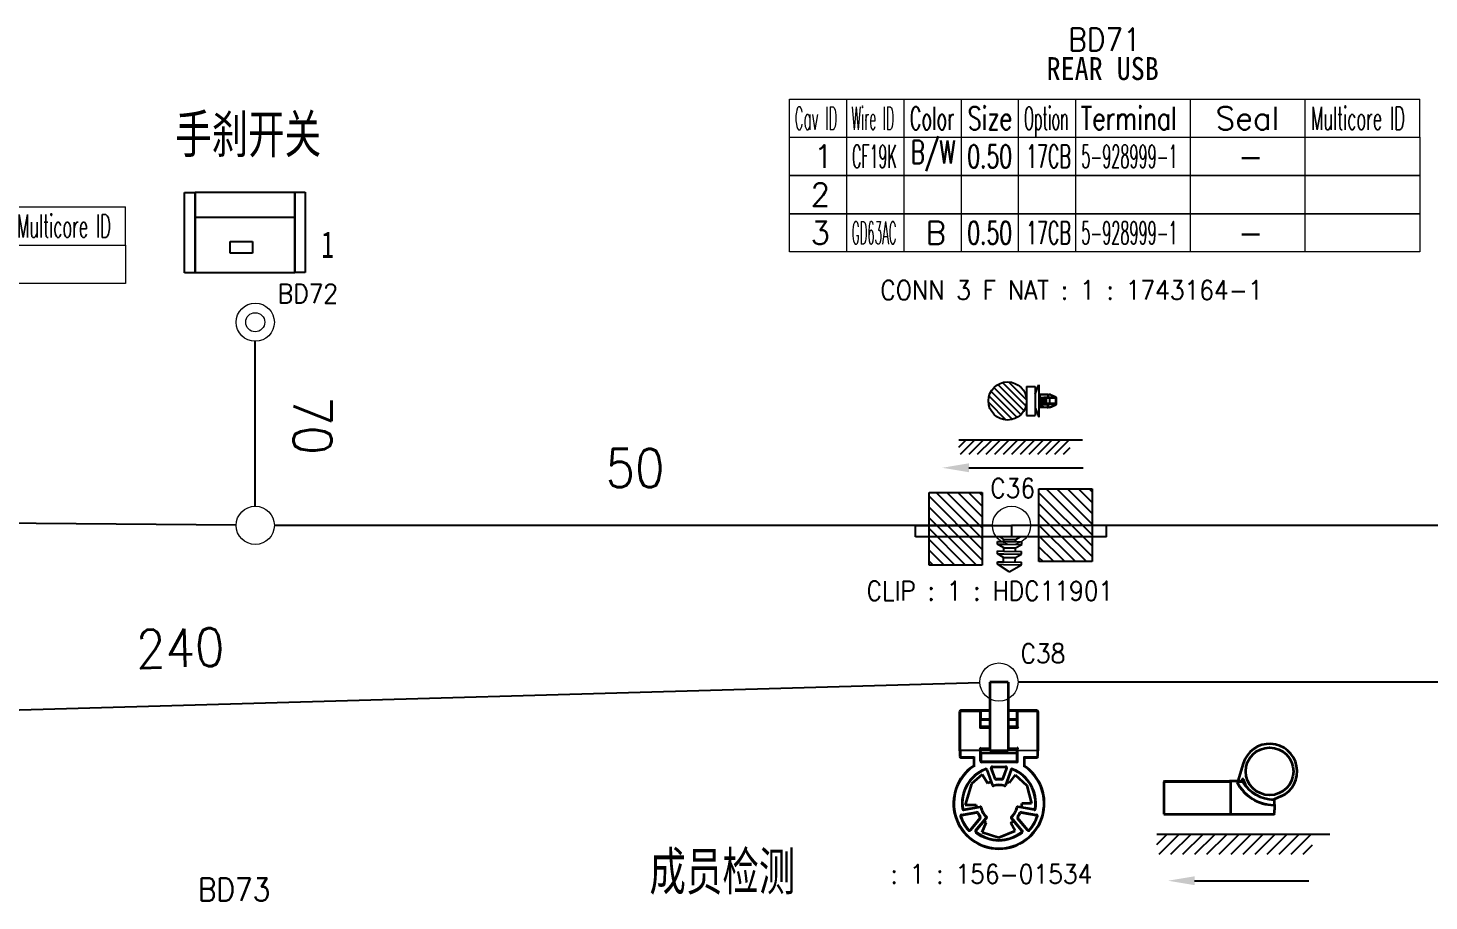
# Model space of a CAD drawing. Header units: inches. Extents: x 47316 to 59086, y 3141 to 11743.
# Drawn here: x 51312.7 to 51496.1, y 5992.8 to 6107.2 of the extents above; entities that cross this region are included whole.
import ezdxf

# ---------------------------------------------------------------- set-up
doc = ezdxf.new("R2010")
doc.units = ezdxf.units.IN
doc.header["$MEASUREMENT"] = 0
doc.layers.add('_BLACK_HOLE', color=7, linetype='Continuous')
doc.styles.add('MtX_FangSong_GB2312', font='')
doc.styles.get("Standard").update_dxf_attribs({"font": ''})
doc.styles.get('MtX_FangSong_GB2312').set_extended_font_data('FangSong_GB2312')
doc.styles.get('Standard').set_extended_font_data('SimSun')
doc.linetypes.add('_VH_OTCON', pattern='A,0.0001,[7,VeSys.shx,S=0.1,R=0,X=0,Y=0],-0.4,[7,VeSys.shx,S=0.1,R=0,X=0,Y=0],-0.4,["X",Standard,S=1,R=0,X=-0.5,Y=-0.5],-0.0001,[7,VeSys.shx,S=0.1,R=0,X=0,Y=0],-0.4', length=1.2002)

# ---------------------------------------------------------------- blocks, each defined once
blk = doc.blocks.new('156-01534')
at = {"color": 7, "lineweight": 35}
for p, q in [((1.2, 0), (-1.2, 0)), ((-1.2, 0), (-1.2, -9)), ((1.2, 0), (1.2, -9)), ((-5.1, -9.01), (-5.1, -3.86)), ((-2.52, -3.74), (-4.98, -3.74)), ((-1.2, -3.74), (-2.52, -3.74)), ((-2.4, -5.86), (-2.4, -3.86)), ((-1.2, -4.94), (-2.34, -4.94)), ((2.52, -3.74), (1.2, -3.74)), ((2.34, -4.94), (1.2, -4.94)), ((2.4, -5.86), (2.4, -3.86)), ((4.98, -3.74), (2.52, -3.74)), ((5.1, -3.86), (5.1, -9.01)), ((-1.2, -5.84), (-2.4, -5.84)), ((2.4, -5.84), (1.2, -5.84)), ((-5.1, -9.01), (-5.1, -9.76)), ((-2.4, -8.77), (-2.4, -9.01)), ((-2.4, -8.82), (-1.2, -8.82)), ((-2.4, -10.33), (-2.4, -9.01)), ((1.2, -9), (-1.2, -9)), ((1.2, -8.82), (2.4, -8.82)), ((2.4, -9.01), (2.4, -8.77)), ((2.4, -10.39), (2.4, -9.01)), ((5.1, -9.76), (5.1, -9.01)), ((-4.98, -9.88), (-3.3, -9.88)), ((-3.3, -9.76), (-3.3, -11.09)), ((-2.52, -10.33), (-2.4, -10.33)), ((-2.28, -9.25), (2.34, -9.25)), ((2.34, -10.45), (-2.28, -10.45)), ((0.86, -11.11), (0.86, -10.99)), ((3.3, -9.76), (3.3, -11.09)), ((3.3, -9.88), (4.98, -9.88)), ((-2.18, -12.11), (-3.6, -13.34)), ((-2.18, -12.11), (-1.45, -13.26)), ((-1.6, -11.49), (-0.86, -13.52)), ((-0.98, -11.27), (-1.09, -11.31)), ((-0.48, -12.65), (-0.98, -11.27)), ((-0.86, -11.11), (0.86, -11.11)), ((0.98, -11.27), (0.48, -12.65)), ((1.6, -11.49), (0.86, -13.52)), ((2.12, -12.15), (1.35, -13.21)), ((2.12, -12.15), (3.66, -13.56)), ((-3.6, -13.34), (-4.44, -16.06)), ((3.66, -13.56), (4.28, -15.89)), ((-4.61, -16.7), (-2.48, -16.32)), ((-4.44, -16.06), (-2.99, -16.06)), ((4.61, -16.7), (2.48, -16.32)), ((4.28, -15.89), (3, -15.89)), ((-4.91, -17.42), (-2.92, -17.07)), ((-2.49, -17.82), (-3.78, -19.37)), ((-3.01, -19.47), (-1.62, -17.81)), ((3.01, -19.47), (1.62, -17.81)), ((3.78, -19.37), (2.49, -17.82)), ((2.92, -17.07), (4.91, -17.42)), ((-2.18, -19.67), (-1.67, -18.38)), ((-2.18, -19.67), (0, -20.34)), ((0, -20.34), (2.12, -19.49)), ((2.12, -19.49), (1.54, -18.46))]:
    blk.add_line(p, q, dxfattribs=at)
at = {"color": 7, "lineweight": 13}
for p, q in [((-4.98, -3.74), (-4.98, -3.86)), ((-4.98, -8.91), (-4.98, -3.86)), ((-4.98, -3.86), (-2.52, -3.86)), ((-2.52, -3.74), (-2.52, -3.76)), ((-2.52, -3.76), (-2.52, -3.86)), ((-2.52, -6.03), (-2.52, -3.86)), ((-2.4, -3.86), (-2.34, -3.86)), ((-2.34, -4.82), (-2.4, -4.82)), ((-1.2, -3.86), (-2.34, -3.86)), ((-2.34, -3.86), (-2.34, -4.82)), ((-1.2, -4.82), (-2.34, -4.82)), ((-2.34, -4.82), (-2.34, -4.94)), ((2.34, -3.86), (1.2, -3.86)), ((2.34, -4.82), (1.2, -4.82)), ((2.34, -3.86), (2.34, -4.82)), ((2.34, -3.86), (2.4, -3.86)), ((2.34, -4.82), (2.4, -4.82)), ((2.34, -4.94), (2.34, -4.82)), ((2.52, -3.74), (2.52, -3.86)), ((2.52, -3.86), (4.98, -3.86)), ((2.52, -6.03), (2.52, -3.86)), ((4.98, -3.74), (4.98, -3.86)), ((4.98, -8.91), (4.98, -3.86)), ((-2.52, -6.03), (-1.2, -6.03)), ((1.2, -6.03), (2.52, -6.03)), ((-5.1, -9.01), (-5.07, -9.01)), ((-5.07, -9.01), (-4.98, -9.01)), ((-4.98, -8.91), (-4.98, -9.01)), ((-2.52, -8.91), (-4.98, -8.91)), ((-2.52, -9.01), (-4.98, -9.01)), ((-4.98, -9.01), (-4.98, -9.76)), ((-2.52, -8.6), (-2.52, -8.91)), ((-2.52, -8.6), (-1.2, -8.6)), ((-2.52, -8.91), (-2.52, -9.01)), ((-2.4, -9.01), (-2.52, -9.01)), ((-2.52, -10.33), (-2.52, -9.01)), ((1.2, -8.6), (2.52, -8.6)), ((2.52, -9.01), (2.4, -9.01)), ((2.52, -8.91), (2.52, -8.6)), ((2.52, -8.91), (4.98, -8.91)), ((2.52, -8.91), (2.52, -9.01)), ((4.98, -9.01), (2.52, -9.01)), ((2.52, -10.39), (2.52, -9.01)), ((4.98, -9.01), (4.98, -8.91)), ((5.07, -9.01), (4.98, -9.01)), ((4.98, -9.76), (4.98, -9.01)), ((5.1, -9.01), (5.07, -9.01)), ((-5.1, -9.76), (-4.98, -9.76)), ((-4.98, -9.76), (-3.3, -9.76)), ((-4.98, -9.88), (-4.98, -9.76)), ((-2.28, -9.25), (-2.28, -10.41)), ((-2.28, -10.41), (2.34, -10.41)), ((-2.28, -10.45), (-2.28, -10.41)), ((-2.28, -10.45), (-2.28, -10.57)), ((2.34, -10.57), (-2.28, -10.57)), ((-0.86, -10.99), (0.86, -10.99)), ((-0.86, -10.99), (-0.86, -11.11)), ((2.34, -9.25), (2.34, -10.41)), ((2.34, -10.45), (2.34, -10.41)), ((2.34, -10.57), (2.34, -10.45)), ((2.52, -10.39), (2.4, -10.39)), ((3.3, -9.76), (4.98, -9.76)), ((5.1, -9.76), (4.98, -9.76)), ((4.98, -9.76), (4.98, -9.88)), ((-1.76, -11.42), (-1.8, -11.31)), ((-1.6, -11.49), (-1.49, -11.45)), ((-1.49, -11.45), (-0.75, -13.48)), ((-0.59, -12.69), (-1.09, -11.31)), ((-0.59, -12.69), (-0.48, -12.65)), ((-0.35, -12.73), (-0.34, -12.84)), ((0.35, -12.73), (0.34, -12.84)), ((0.48, -12.65), (0.59, -12.69)), ((1.09, -11.31), (0.59, -12.69)), ((1.49, -11.45), (0.75, -13.48)), ((0.98, -11.27), (1.09, -11.31)), ((1.49, -11.45), (1.6, -11.49)), ((1.8, -11.31), (1.76, -11.42)), ((-0.86, -13.52), (-0.75, -13.48)), ((-0.75, -13.48), (-0.71, -13.59)), ((0.75, -13.48), (0.71, -13.59)), ((0.75, -13.48), (0.86, -13.52)), ((-4.59, -16.82), (-2.46, -16.44)), ((-2.46, -16.44), (-2.48, -16.32)), ((-2.46, -16.44), (-2.34, -16.41)), ((2.46, -16.44), (2.34, -16.41)), ((2.48, -16.32), (2.46, -16.44)), ((4.59, -16.82), (2.46, -16.44)), ((-5.12, -17.62), (-5, -17.58)), ((-4.93, -17.3), (-2.94, -16.95)), ((-4.93, -17.3), (-4.91, -17.42)), ((-4.75, -16.6), (-4.87, -16.62)), ((-4.61, -16.7), (-4.59, -16.82)), ((-2.4, -17.9), (-3.69, -19.45)), ((-3.1, -19.39), (-1.71, -17.74)), ((-2.94, -16.95), (-2.92, -17.07)), ((-2.68, -17.09), (-2.79, -17.14)), ((-2.4, -17.9), (-2.49, -17.82)), ((-2.48, -17.68), (-2.38, -17.61)), ((-1.71, -17.74), (-1.63, -17.65)), ((-1.62, -17.81), (-1.71, -17.74)), ((1.71, -17.74), (1.62, -17.81)), ((1.71, -17.74), (1.63, -17.65)), ((3.1, -19.39), (1.71, -17.74)), ((2.48, -17.68), (2.38, -17.61)), ((2.49, -17.82), (2.4, -17.9)), ((3.69, -19.45), (2.4, -17.9)), ((2.79, -17.14), (2.68, -17.09)), ((2.92, -17.07), (2.94, -16.95)), ((2.94, -16.95), (4.93, -17.3)), ((4.61, -16.7), (4.59, -16.82)), ((4.75, -16.6), (4.87, -16.62)), ((4.91, -17.42), (4.93, -17.3)), ((5.12, -17.62), (5, -17.58)), ((-4.06, -19.45), (-3.97, -19.37)), ((-3.78, -19.37), (-3.69, -19.45)), ((-3.01, -19.47), (-3.1, -19.39)), ((-2.99, -19.64), (-3.06, -19.73)), ((2.99, -19.64), (3.06, -19.73)), ((3.1, -19.39), (3.01, -19.47)), ((3.78, -19.37), (3.69, -19.45)), ((4.06, -19.45), (3.97, -19.37))]:
    blk.add_line(p, q, dxfattribs=at)
for points in [[(-2.52, -3.74), (-2.45, -3.75), (-2.39, -3.78), (-2.34, -3.86)], [(2.34, -3.86), (2.37, -3.79), (2.43, -3.76), (2.52, -3.74)]]:
    blk.add_lwpolyline(points, dxfattribs=at)
at = {"color": 7, "lineweight": 35}
for points in [[(-2.4, -5.86), (-2.4, -5.86), (-2.4, -5.87), (-2.43, -5.91), (-2.52, -6.03)], [(2.4, -5.86), (2.4, -5.86), (2.4, -5.87), (2.43, -5.91), (2.52, -6.03)], [(-2.4, -8.77), (-2.41, -8.74), (-2.44, -8.67), (-2.52, -8.6)], [(2.52, -8.6), (2.44, -8.67), (2.41, -8.73), (2.4, -8.77)]]:
    blk.add_lwpolyline(points, dxfattribs=at)
for centre, radius, start, end in [((-4.98, -3.86), 0.12, 90, 179.9989), ((-2.52, -3.86), 0.12, 0, 90), ((-2.34, -5), 0.06, 90, 180), ((2.34, -5), 0.06, 360, 90), ((2.52, -3.86), 0.12, 90, 180), ((4.98, -3.86), 0.12, 0, 60.0095), ((0, -15.89), 5.94, 123.7515, 56.2485), ((-4.98, -9.76), 0.12, 180, 270), ((-2.28, -10.33), 0.12, 180.1226, 270), ((2.34, -9.19), 0.0619, 272.2641, 356.2618), ((2.34, -10.39), 0.06, 270, 0), ((4.98, -9.76), 0.12, 270, 360), ((0, -15.89), 4.8, 111.4698, 188.5292), ((-1.71, -11.53), 0.119, 19.7689, 111.7004), ((-0.86, -11.23), 0.12, 90, 200), ((-0.36, -12.61), 0.12, 200, 276.328), ((0, -15.89), 3.18, 83.672, 96.328), ((0.36, -12.61), 0.12, 263.672, 340), ((0.86, -11.23), 0.12, 340, 90), ((1.71, -11.53), 0.12, 68.5387, 159.992), ((0, -15.89), 4.8, 351.4698, 68.5292), ((0, -15.89), 3.01, 110.0228, 118.8727), ((-0.75, -13.48), 0.12, 200, 287.2706), ((0, -15.89), 2.4, 72.7294, 107.2706), ((0.75, -13.48), 0.12, 252.7294, 340), ((0, -15.89), 3.01, 63.2454, 69.9772), ((0.01, -15.89), 3.01, 183.2837, 189.9772), ((-2.46, -16.44), 0.12, 12.7294, 100), ((0, -15.89), 2.4, 192.7294, 227.2706), ((0, -15.89), 2.4, 312.7294, 347.2706), ((2.46, -16.44), 0.12, 80, 167.2706), ((-0.01, -15.89), 3.01, 350.0228, 359.9946), ((-4.89, -17.54), 0.12, 100, 198.6943), ((0, -15.89), 5.28, 198.6943, 221.3057), ((-4.63, -16.58), 0.119, 188.2996, 280.2311), ((-2.9, -17.19), 0.12, 24.1986, 100), ((0, -15.89), 3.06, 204.1986, 215.8014), ((-2.58, -17.75), 0.12, 320, 35.8014), ((0, -15.88), 3.01, 230.0228, 236.2763), ((-1.71, -17.74), 0.12, 320, 47.2706), ((0, -15.88), 3.01, 300.8812, 309.9772), ((1.71, -17.74), 0.12, 132.7294, 220), ((2.58, -17.75), 0.12, 144.1986, 220), ((0, -15.89), 3.06, 324.1986, 335.8014), ((2.9, -17.19), 0.12, 80, 155.8014), ((0, -15.89), 5.28, 318.6943, 341.3057), ((4.63, -16.58), 0.12, 260.008, 351.4613), ((4.89, -17.54), 0.12, 341.3057, 80), ((-3.88, -19.29), 0.12, 221.3057, 320), ((-2.92, -19.55), 0.119, 139.7689, 231.7004), ((0, -15.89), 4.8, 231.4698, 308.5292), ((2.92, -19.55), 0.119, 308.2996, 40.2311), ((3.88, -19.29), 0.12, 220, 318.6943)]:
    blk.add_arc(centre, radius, start, end, dxfattribs=at)
at = {"color": 7, "lineweight": 13}
for centre, radius, start, end in [((-2.28, -10.33), 0.24, 180.1226, 270), ((-0.86, -11.23), 0.24, 90, 200), ((0.86, -11.23), 0.24, 340, 90), ((2.34, -10.39), 0.18, 270.0479, 359.9521), ((0, -15.89), 5.82, 124.5446, 55.4554), ((0, -15.89), 4.92, 111.4698, 188.5292), ((-1.71, -11.53), 0.24, 20.0036, 111.4663), ((-0.36, -12.61), 0.24, 200, 276.328), ((0, -15.89), 3.06, 83.672, 96.328), ((0.36, -12.61), 0.24, 263.672, 340), ((1.71, -11.53), 0.24, 68.5343, 159.997), ((0, -15.89), 4.92, 351.4698, 68.5292), ((0, -15.89), 2.52, 72.7294, 107.2706), ((0, -15.89), 2.52, 192.7294, 227.2706), ((0, -15.89), 2.52, 312.7294, 347.2706), ((-4.89, -17.54), 0.24, 100, 198.6943), ((0, -15.89), 5.4, 198.6943, 221.3057), ((-4.63, -16.58), 0.24, 188.5343, 279.997), ((-2.9, -17.19), 0.24, 24.1985, 100), ((0, -15.89), 2.94, 204.1986, 215.8014), ((-2.58, -17.75), 0.24, 320, 35.8015), ((2.58, -17.75), 0.24, 144.1985, 220), ((0, -15.89), 2.94, 324.1986, 335.8014), ((2.9, -17.19), 0.24, 80, 155.8015), ((0, -15.89), 5.4, 318.6943, 341.3057), ((4.63, -16.58), 0.24, 260.0036, 351.4663), ((4.89, -17.54), 0.24, 341.3057, 80), ((-3.88, -19.29), 0.24, 221.3057, 320), ((-2.92, -19.55), 0.24, 140.0036, 231.4663), ((0, -15.89), 4.92, 231.4698, 308.5292), ((2.92, -19.55), 0.24, 308.5343, 39.997), ((3.88, -19.29), 0.24, 220, 318.6943)]:
    blk.add_arc(centre, radius, start, end, dxfattribs=at)
for centre, major_axis, ratio, start_param, end_param in [((-4.98, -3.86), (-0.12, 0), 0.019608, 4.712389, 6.283185), ((-2.52, -3.86), (0.12, 0), 0.019608, 0, 1.570796), ((2.52, -3.86), (-0.12, 0), 0.019608, 4.712389, 6.283185), ((4.98, -3.86), (0.12, 0), 0.019608, 0, 1.570796), ((-4.98, -9.01), (-0.12, 0), 0.860291, 4.712389, 6.283185), ((-2.52, -9.01), (0.12, 0), 0.860291, 0, 1.570796), ((2.52, -9.01), (0.12, 0), 0.860291, 1.570796, 3.141593), ((4.98, -9.01), (0.12, 0), 0.860291, 0, 1.570796), ((-2.28, -10.3), (-0.12, 0), 0.928477, 0, 1.570796), ((2.34, -10.35), (-0.06, 0), 0.928477, 1.570796, 3.141593)]:
    blk.add_ellipse(centre, major_axis=major_axis, ratio=ratio, start_param=start_param, end_param=end_param, dxfattribs=at)
at = {"color": 7, "lineweight": 35}
for centre, major_axis, ratio, start_param, end_param in [((4.98, -3.86), (-0.12, 0), 0.999808, 4.188873, 4.712389), ((-2.28, -9.12), (0, -0.129), 0.928477, 4.791062, 6.283185)]:
    blk.add_ellipse(centre, major_axis=major_axis, ratio=ratio, start_param=start_param, end_param=end_param, dxfattribs=at)

msp = doc.modelspace()

# ---------------------------------------------------------------- linework, layer by layer
at = {"color": 0, "linetype": 'Continuous', "lineweight": 15}
for p, q in [((51412.36, 6097.84), (51494.86, 6097.84)), ((51412.36, 6092.84), (51412.36, 6097.84)), ((51412.36, 6092.84), (51494.86, 6092.84)), ((51242.97, 6083.72), (51325.47, 6083.72)), ((51242.97, 6078.72), (51325.47, 6078.72))]:
    msp.add_line(p, q, dxfattribs=at)
at = {"color": 7, "linetype": 'Continuous', "lineweight": 15}
for p, q in [((51419.86, 6092.84), (51419.86, 6097.84)), ((51427.36, 6092.84), (51427.36, 6097.84)), ((51434.86, 6092.84), (51434.86, 6097.84)), ((51442.36, 6092.84), (51442.36, 6097.84)), ((51449.86, 6092.84), (51449.86, 6097.84)), ((51464.86, 6092.84), (51464.86, 6097.84)), ((51479.86, 6092.84), (51479.86, 6097.84)), ((51494.86, 6092.84), (51494.86, 6097.84)), ((51325.47, 6078.72), (51325.47, 6083.72))]:
    msp.add_line(p, q, dxfattribs=at)
at = {"color": 102, "linetype": 'Continuous', "lineweight": 15}
for p, q in [((51419.86, 6087.84), (51419.86, 6092.84)), ((51427.36, 6087.84), (51427.36, 6092.84)), ((51434.86, 6087.84), (51434.86, 6092.84)), ((51442.36, 6087.84), (51442.36, 6092.84)), ((51449.86, 6087.84), (51449.86, 6092.84)), ((51464.86, 6087.84), (51464.86, 6092.84)), ((51479.86, 6087.84), (51479.86, 6092.84)), ((51419.86, 6082.84), (51419.86, 6087.84)), ((51427.36, 6082.84), (51427.36, 6087.84)), ((51434.86, 6082.84), (51434.86, 6087.84)), ((51442.36, 6082.84), (51442.36, 6087.84)), ((51449.86, 6082.84), (51449.86, 6087.84)), ((51464.86, 6082.84), (51464.86, 6087.84)), ((51479.86, 6082.84), (51479.86, 6087.84)), ((51419.86, 6077.84), (51419.86, 6082.84)), ((51427.36, 6077.84), (51427.36, 6082.84)), ((51434.86, 6077.84), (51434.86, 6082.84)), ((51442.36, 6077.84), (51442.36, 6082.84)), ((51449.86, 6077.84), (51449.86, 6082.84)), ((51464.86, 6077.84), (51464.86, 6082.84)), ((51479.86, 6077.84), (51479.86, 6082.84))]:
    msp.add_line(p, q, dxfattribs=at)
at = {"color": 0, "linetype": '_VH_OTCON', "ltscale": 5}
for p, q in [((51342.43, 6044.53), (51342.43, 6066.13)), ((51339.93, 6042.05), (51224.72, 6043.05)), ((51438.93, 6042.03), (51344.93, 6042.03)), ((51558.43, 6042.03), (51443.93, 6042.03)), ((51228.36, 6015.52), (51437.28, 6021.44)), ((51556.28, 6021.51), (51442.28, 6021.51))]:
    msp.add_line(p, q, dxfattribs=at)
at = {"color": 0, "lineweight": -3}
for p, q in [((51440.25, 6060.73, 0), (51443.31, 6057.67, 0)), ((51441.05, 6060.81, 0), (51443.39, 6058.47, 0)), ((51438.48, 6058.96, 0), (51441.54, 6055.9, 0)), ((51438.74, 6059.58, 0), (51442.17, 6056.16, 0)), ((51439.13, 6060.08, 0), (51442.66, 6056.55, 0)), ((51439.63, 6060.47, 0), (51443.05, 6057.05, 0)), ((51438.4, 6058.16, 0), (51440.74, 6055.82, 0))]:
    msp.add_line(p, q, dxfattribs=at)
at = {"color": 0, "linetype": 'ByBlock', "lineweight": -3, "ltscale": 0.1125}
for p, q in [((51443.4, 6060.2, 0), (51444.52, 6060.2, 0)), ((51443.4, 6056.43, 0), (51444.52, 6056.43, 0))]:
    msp.add_line(p, q, dxfattribs=at)
at = {"color": 0, "linetype": 'ByBlock', "lineweight": -3, "ltscale": 0.289999}
msp.add_line((51443.4, 6060.2, 0), (51443.4, 6056.43, 0), dxfattribs=at)
at = {"color": 0, "linetype": 'ByBlock', "lineweight": -3, "ltscale": 0.132311}
for p, q in [((51444.52, 6059.22, 0), (51445.02, 6060.44, 0)), ((51444.52, 6057.42, 0), (51445.02, 6056.19, 0))]:
    msp.add_line(p, q, dxfattribs=at)
at = {"color": 0, "linetype": 'ByBlock', "lineweight": -3, "ltscale": 0.096026}
for p, q in [((51444.52, 6060.2, 0), (51444.52, 6058.8, 0)), ((51444.52, 6057.83, 0), (51444.52, 6056.43, 0))]:
    msp.add_line(p, q, dxfattribs=at)
at = {"color": 0, "linetype": 'ByBlock', "lineweight": -3, "ltscale": 0.425}
msp.add_line((51445.02, 6060.44, 0), (51445.02, 6056.19, 0), dxfattribs=at)
at = {"color": 0, "linetype": 'ByBlock', "lineweight": -3, "ltscale": 0.008443}
for p, q in [((51445.11, 6059.17, 0), (51445.02, 6059.17, 0)), ((51445.11, 6059.12, 0), (51445.02, 6059.12, 0))]:
    msp.add_line(p, q, dxfattribs=at)
at = {"color": 0, "linetype": 'ByBlock', "lineweight": -3, "ltscale": 0.009488}
msp.add_line((51445.2, 6059.17, 0), (51445.11, 6059.17, 0), dxfattribs=at)
at = {"color": 0, "linetype": 'ByBlock', "lineweight": -3, "ltscale": 0.005}
for p, q in [((51445.11, 6059.12, 0), (51445.11, 6059.17, 0)), ((51446.24, 6059.12, 0), (51446.24, 6059.17, 0)), ((51446.35, 6059.12, 0), (51446.35, 6059.17, 0)), ((51446.65, 6059.05, 0), (51446.67, 6059.09, 0)), ((51446.23, 6057.52, 0), (51446.23, 6057.47, 0)), ((51446.35, 6057.52, 0), (51446.35, 6057.47, 0)), ((51446.65, 6057.58, 0), (51446.67, 6057.54, 0)), ((51447.22, 6058.78, 0), (51447.24, 6058.83, 0)), ((51447.22, 6058.78, 0), (51447.27, 6058.78, 0)), ((51447.22, 6057.85, 0), (51447.24, 6057.8, 0)), ((51447.22, 6057.85, 0), (51447.27, 6057.85, 0))]:
    msp.add_line(p, q, dxfattribs=at)
at = {"color": 0, "linetype": 'ByBlock', "lineweight": -3, "ltscale": 0.007906}
msp.add_line((51445.18, 6059.12, 0), (51445.11, 6059.12, 0), dxfattribs=at)
at = {"color": 0, "linetype": 'ByBlock', "lineweight": -3, "ltscale": 0.032832}
msp.add_line((51445.11, 6058.79, 0), (51445.11, 6059.12, 0), dxfattribs=at)
at = {"color": 0, "linetype": 'ByBlock', "lineweight": -3, "ltscale": 0.0325}
for p, q in [((51445.18, 6058.79, 0), (51445.18, 6059.12, 0)), ((51446.16, 6059.12, 0), (51446.16, 6058.79, 0)), ((51446.24, 6059.12, 0), (51446.24, 6058.79, 0)), ((51446.18, 6057.84, 0), (51446.18, 6057.52, 0)), ((51446.23, 6057.84, 0), (51446.23, 6057.52, 0))]:
    msp.add_line(p, q, dxfattribs=at)
at = {"color": 0, "linetype": 'ByBlock', "lineweight": -3, "ltscale": 0.097302}
for p, q in [((51446.16, 6059.12, 0), (51445.18, 6059.12, 0)), ((51446.17, 6059.17, 0), (51445.2, 6059.17, 0))]:
    msp.add_line(p, q, dxfattribs=at)
at = {"color": 0, "linetype": 'ByBlock', "lineweight": -3, "ltscale": 0.007907}
msp.add_line((51446.24, 6059.12, 0), (51446.16, 6059.12, 0), dxfattribs=at)
at = {"color": 0, "linetype": 'ByBlock', "lineweight": -3, "ltscale": 0.006325}
msp.add_line((51446.24, 6059.17, 0), (51446.17, 6059.17, 0), dxfattribs=at)
at = {"color": 0, "linetype": 'ByBlock', "lineweight": -3, "ltscale": 0.011804}
for p, q in [((51446.24, 6059.17, 0), (51446.35, 6059.17, 0)), ((51446.24, 6059.12, 0), (51446.35, 6059.12, 0))]:
    msp.add_line(p, q, dxfattribs=at)
at = {"color": 0, "linetype": 'ByBlock', "lineweight": -3, "ltscale": 0.062941}
for p, q in [((51447.22, 6058.78, 0), (51446.65, 6059.05, 0)), ((51446.65, 6057.58, 0), (51447.22, 6057.85, 0))]:
    msp.add_line(p, q, dxfattribs=at)
at = {"color": 0, "linetype": 'ByBlock', "lineweight": -3, "ltscale": 0.062942}
for p, q in [((51447.24, 6058.83, 0), (51446.67, 6059.09, 0)), ((51446.67, 6057.54, 0), (51447.24, 6057.8, 0))]:
    msp.add_line(p, q, dxfattribs=at)
at = {"color": 0, "linetype": 'ByBlock', "lineweight": -3, "ltscale": 0.097948}
msp.add_line((51444.52, 6058.8, 0), (51444.52, 6057.83, 0), dxfattribs=at)
at = {"color": 0, "linetype": 'ByBlock', "lineweight": -3, "ltscale": 0.0125}
for p, q in [((51445.15, 6058.34, 0), (51445.02, 6058.34, 0)), ((51445.15, 6058.32, 0), (51445.02, 6058.32, 0)), ((51445.57, 6058.67, 0), (51445.57, 6058.79, 0)), ((51445.57, 6057.84, 0), (51445.57, 6057.97, 0)), ((51445.66, 6058.67, 0), (51445.66, 6058.79, 0)), ((51445.66, 6057.84, 0), (51445.66, 6057.97, 0))]:
    msp.add_line(p, q, dxfattribs=at)
at = {"color": 0, "linetype": 'ByBlock', "lineweight": -3, "ltscale": 0.107719}
msp.add_line((51446.1, 6057.47, 0), (51445.02, 6057.47, 0), dxfattribs=at)
at = {"color": 0, "linetype": 'ByBlock', "lineweight": -3, "ltscale": 0.0025}
msp.add_line((51445.11, 6058.32, 0), (51445.11, 6058.34, 0), dxfattribs=at)
at = {"color": 0, "linetype": 'ByBlock', "lineweight": -3, "ltscale": 0.095}
for p, q in [((51445.15, 6058.79, 0), (51445.15, 6057.84, 0)), ((51445.35, 6058.79, 0), (51445.35, 6057.84, 0))]:
    msp.add_line(p, q, dxfattribs=at)
at = {"color": 0, "linetype": 'ByBlock', "lineweight": -3, "ltscale": 0.02}
for p, q in [((51445.15, 6058.79, 0), (51445.35, 6058.79, 0)), ((51445.15, 6057.84, 0), (51445.35, 6057.84, 0))]:
    msp.add_line(p, q, dxfattribs=at)
at = {"color": 0, "linetype": 'ByBlock', "lineweight": -3, "ltscale": 0.1}
msp.add_line((51445.15, 6057.84, 0), (51446.15, 6057.84, 0), dxfattribs=at)
at = {"color": 0, "linetype": 'ByBlock', "lineweight": -3, "ltscale": 0.004339}
msp.add_line((51445.15, 6057.84, 0), (51445.15, 6057.8, 0), dxfattribs=at)
at = {"color": 0, "linetype": 'ByBlock', "lineweight": -3}
for p, q in [((51445.15, 6057.8, 0), (51445.34, 6057.68, 0)), ((51445.34, 6057.68, 0), (51445.54, 6057.59, 0)), ((51445.54, 6057.59, 0), (51445.75, 6057.52, 0)), ((51445.75, 6057.52, 0), (51445.92, 6057.49, 0)), ((51445.92, 6057.49, 0), (51446.1, 6057.47, 0))]:
    msp.add_line(p, q, dxfattribs=at)
at = {"color": 0, "linetype": 'ByBlock', "lineweight": -3, "ltscale": 0.022501}
for p, q in [((51445.35, 6058.79, 0), (51445.57, 6058.79, 0)), ((51445.35, 6057.84, 0), (51445.57, 6057.84, 0))]:
    msp.add_line(p, q, dxfattribs=at)
at = {"color": 0, "linetype": 'ByBlock', "lineweight": -3, "ltscale": 0.009364}
for p, q in [((51445.57, 6058.79, 0), (51445.66, 6058.79, 0)), ((51445.57, 6058.67, 0), (51445.66, 6058.67, 0)), ((51445.66, 6057.97, 0), (51445.57, 6057.97, 0)), ((51445.66, 6057.84, 0), (51445.57, 6057.84, 0))]:
    msp.add_line(p, q, dxfattribs=at)
at = {"color": 0, "linetype": 'ByBlock', "lineweight": -3, "ltscale": 0.07}
for p, q in [((51445.57, 6058.67, 0), (51445.57, 6057.97, 0)), ((51445.66, 6058.67, 0), (51445.66, 6057.97, 0)), ((51445.84, 6058.67, 0), (51445.84, 6057.97, 0)), ((51445.97, 6058.67, 0), (51445.97, 6057.97, 0)), ((51446.38, 6058.67, 0), (51446.38, 6057.97, 0)), ((51447.2, 6058.67, 0), (51447.2, 6057.97, 0)), ((51447.27, 6058.67, 0), (51447.27, 6057.97, 0))]:
    msp.add_line(p, q, dxfattribs=at)
at = {"color": 0, "linetype": 'ByBlock', "lineweight": -3, "ltscale": 0.009006}
for p, q in [((51445.75, 6058.79, 0), (51445.66, 6058.79, 0)), ((51445.75, 6057.84, 0), (51445.66, 6057.84, 0))]:
    msp.add_line(p, q, dxfattribs=at)
at = {"color": 0, "linetype": 'ByBlock', "lineweight": -3, "ltscale": 0.018011}
for p, q in [((51445.84, 6058.67, 0), (51445.66, 6058.67, 0)), ((51445.84, 6057.97, 0), (51445.66, 6057.97, 0))]:
    msp.add_line(p, q, dxfattribs=at)
at = {"color": 0, "linetype": 'ByBlock', "lineweight": -3, "ltscale": 0.012637}
for p, q in [((51445.88, 6058.79, 0), (51445.75, 6058.79, 0)), ((51445.75, 6057.84, 0), (51445.88, 6057.84, 0)), ((51445.97, 6058.67, 0), (51445.84, 6058.67, 0)), ((51445.84, 6057.97, 0), (51445.97, 6057.97, 0))]:
    msp.add_line(p, q, dxfattribs=at)
at = {"color": 0, "linetype": 'ByBlock', "lineweight": -3, "ltscale": 0.04455}
for p, q in [((51446.33, 6058.79, 0), (51445.88, 6058.79, 0)), ((51446.33, 6057.84, 0), (51445.88, 6057.84, 0))]:
    msp.add_line(p, q, dxfattribs=at)
at = {"color": 0, "linetype": 'ByBlock', "lineweight": -3, "ltscale": 0.0405}
for p, q in [((51446.38, 6058.67, 0), (51445.97, 6058.67, 0)), ((51446.38, 6057.97, 0), (51445.97, 6057.97, 0))]:
    msp.add_line(p, q, dxfattribs=at)
at = {"color": 0, "linetype": 'ByBlock', "lineweight": -3, "ltscale": 0.000715637}
msp.add_line((51446.1, 6057.47, 0), (51446.1, 6057.47, 0), dxfattribs=at)
at = {"color": 0, "linetype": 'ByBlock', "lineweight": -3, "ltscale": 0.00896}
msp.add_line((51446.1, 6057.47, 0), (51446.19, 6057.47, 0), dxfattribs=at)
at = {"color": 0, "linetype": 'ByBlock', "lineweight": -3, "ltscale": 0.003059}
msp.add_line((51446.18, 6057.84, 0), (51446.15, 6057.84, 0), dxfattribs=at)
at = {"color": 0, "linetype": 'ByBlock', "lineweight": -3, "ltscale": 0.031953}
msp.add_line((51446.15, 6057.84, 0), (51446.15, 6057.52, 0), dxfattribs=at)
at = {"color": 0, "linetype": 'ByBlock', "lineweight": -3, "ltscale": 0.000495148}
msp.add_line((51446.15, 6057.52, 0), (51446.15, 6057.52, 0), dxfattribs=at)
at = {"color": 0, "linetype": 'ByBlock', "lineweight": -3, "ltscale": 9.0198e-05}
msp.add_line((51446.15, 6057.52, 0), (51446.15, 6057.52, 0), dxfattribs=at)
at = {"color": 0, "linetype": 'ByBlock', "lineweight": -3, "ltscale": 0.002986}
msp.add_line((51446.15, 6057.52, 0), (51446.18, 6057.52, 0), dxfattribs=at)
at = {"color": 0, "linetype": 'ByBlock', "lineweight": -3, "ltscale": 0.005363}
msp.add_line((51446.23, 6057.84, 0), (51446.18, 6057.84, 0), dxfattribs=at)
at = {"color": 0, "linetype": 'ByBlock', "lineweight": -3, "ltscale": 0.000233459}
msp.add_line((51446.18, 6057.84, 0), (51446.18, 6057.84, 0), dxfattribs=at)
at = {"color": 0, "linetype": 'ByBlock', "lineweight": -3, "ltscale": 0.005597}
msp.add_line((51446.18, 6057.52, 0), (51446.23, 6057.52, 0), dxfattribs=at)
at = {"color": 0, "linetype": 'ByBlock', "lineweight": -3, "ltscale": 0.004477}
msp.add_line((51446.19, 6057.47, 0), (51446.23, 6057.47, 0), dxfattribs=at)
at = {"color": 0, "linetype": 'ByBlock', "lineweight": -3, "ltscale": 0.012206}
for p, q in [((51446.35, 6057.52, 0), (51446.23, 6057.52, 0)), ((51446.35, 6057.47, 0), (51446.23, 6057.47, 0))]:
    msp.add_line(p, q, dxfattribs=at)
at = {"color": 0, "linetype": 'ByBlock', "lineweight": -3, "ltscale": 0.081943}
for p, q in [((51447.15, 6058.79, 0), (51446.33, 6058.79, 0)), ((51447.15, 6057.84, 0), (51446.33, 6057.84, 0)), ((51447.2, 6058.67, 0), (51446.38, 6058.67, 0)), ((51447.2, 6057.97, 0), (51446.38, 6057.97, 0))]:
    msp.add_line(p, q, dxfattribs=at)
at = {"color": 0, "linetype": 'ByBlock', "lineweight": -3, "ltscale": 0.007544}
for p, q in [((51447.27, 6058.67, 0), (51447.2, 6058.67, 0)), ((51447.27, 6057.97, 0), (51447.2, 6057.97, 0))]:
    msp.add_line(p, q, dxfattribs=at)
at = {"color": 0, "linetype": 'ByBlock', "lineweight": -3, "ltscale": 0.001816}
for p, q in [((51447.22, 6058.78, 0), (51447.22, 6058.77, 0)), ((51447.22, 6057.87, 0), (51447.22, 6057.85, 0))]:
    msp.add_line(p, q, dxfattribs=at)
at = {"color": 0, "linetype": 'ByBlock', "lineweight": -3, "ltscale": 0.011816}
for p, q in [((51447.27, 6058.78, 0), (51447.27, 6058.67, 0)), ((51447.27, 6057.97, 0), (51447.27, 6057.85, 0))]:
    msp.add_line(p, q, dxfattribs=at)
at = {"color": 0}
for p, q in [((51434.54, 6053.25, 0), (51450.73, 6053.25, 0)), ((51434.54, 6052.29, 0), (51435.5, 6053.25, 0)), ((51434.75, 6051.37, 0), (51436.62, 6053.25, 0)), ((51435.87, 6051.37, 0), (51437.75, 6053.25, 0)), ((51436.99, 6051.37, 0), (51438.87, 6053.25, 0)), ((51438.11, 6051.37, 0), (51439.99, 6053.25, 0)), ((51439.24, 6051.37, 0), (51441.11, 6053.25, 0)), ((51440.36, 6051.37, 0), (51442.24, 6053.25, 0)), ((51441.48, 6051.37, 0), (51443.36, 6053.25, 0)), ((51442.6, 6051.37, 0), (51444.48, 6053.25, 0)), ((51443.73, 6051.37, 0), (51445.6, 6053.25, 0)), ((51444.85, 6051.37, 0), (51446.73, 6053.25, 0)), ((51445.97, 6051.37, 0), (51447.85, 6053.25, 0)), ((51447.09, 6051.37, 0), (51448.97, 6053.25, 0)), ((51448.22, 6051.37, 0), (51449.09, 6052.24, 0)), ((51430.63, 6036.81), (51430.63, 6046.33)), ((51430.63, 6046.33), (51437.58, 6046.33)), ((51437.58, 6040.3), (51431.55, 6046.33)), ((51437.58, 6041.72), (51432.97, 6046.33)), ((51437.58, 6043.13), (51434.38, 6046.33)), ((51437.58, 6044.54), (51435.8, 6046.33)), ((51437.58, 6045.96), (51437.21, 6046.33)), ((51437.58, 6046.33), (51437.58, 6036.81)), ((51445.02, 6037.28), (51445.02, 6046.8)), ((51445.02, 6046.8), (51451.97, 6046.8)), ((51451.97, 6039.36), (51445.02, 6046.31)), ((51451.97, 6040.77), (51445.94, 6046.8)), ((51451.97, 6042.19), (51447.36, 6046.8)), ((51451.97, 6043.6), (51448.77, 6046.8)), ((51451.97, 6045.02), (51450.19, 6046.8)), ((51451.97, 6046.43), (51451.6, 6046.8)), ((51451.97, 6046.8), (51451.97, 6037.28)), ((51437.58, 6038.89), (51430.63, 6045.84)), ((51437.58, 6037.47), (51430.63, 6044.43)), ((51451.97, 6037.94), (51445.02, 6044.9)), ((51436.84, 6036.81), (51430.63, 6043.01)), ((51451.23, 6037.28), (51445.02, 6043.48)), ((51435.42, 6036.81), (51430.63, 6041.6)), ((51453.86, 6042.03), (51441.43, 6042.03)), ((51449.81, 6037.28), (51445.02, 6042.07)), ((51448.4, 6037.28), (51445.02, 6040.65)), ((51453.86, 6040.51), (51453.86, 6042.03)), ((51434.01, 6036.81), (51430.63, 6040.18)), ((51432.59, 6036.81), (51430.63, 6038.77)), ((51453.86, 6040.51), (51441.43, 6040.51)), ((51446.98, 6037.28), (51445.02, 6039.24)), ((51431.18, 6036.81), (51430.63, 6037.35)), ((51445.57, 6037.28), (51445.02, 6037.83)), ((51451.97, 6037.28), (51445.02, 6037.28)), ((51437.58, 6036.81), (51430.63, 6036.81)), ((51460.45, 6001.59), (51483.1, 6001.59, 0)), ((51460.45, 6000.25), (51461.79, 6001.59)), ((51460.73, 5998.96), (51463.36, 6001.59)), ((51462.3, 5998.96), (51464.93, 6001.59)), ((51463.87, 5998.96), (51466.5, 6001.59)), ((51465.44, 5998.96), (51468.07, 6001.59)), ((51467.01, 5998.96), (51469.64, 6001.59)), ((51468.59, 5998.96), (51471.21, 6001.59)), ((51470.16, 5998.96), (51472.79, 6001.59)), ((51471.73, 5998.96), (51474.36, 6001.59)), ((51473.3, 5998.96), (51475.93, 6001.59)), ((51474.87, 5998.96), (51477.5, 6001.59)), ((51476.44, 5998.96), (51479.07, 6001.59)), ((51478.02, 5998.96), (51480.64, 6001.59)), ((51479.59, 5998.96), (51480.81, 6000.18))]:
    msp.add_line(p, q, dxfattribs=at)
for p, q in [((51435.85, 6049.57), (51450.8, 6049.57)), ((51465.39, 5995.5), (51480.34, 5995.5))]:
    msp.add_line(p, q)
at = {"color": 0, "lineweight": 25}
for p, q in [((51428.86, 6040.51), (51428.86, 6042.03)), ((51428.86, 6042.03), (51441.43, 6042.03)), ((51441.43, 6042.03), (51441.43, 6040.51)), ((51441.43, 6040.51), (51428.86, 6040.51))]:
    msp.add_line(p, q, dxfattribs=at)
at = {"color": 0, "lineweight": 25, "ltscale": 0.045551}
for p, q in [((51439.61, 6039.92), (51440.43, 6039.91)), ((51439.61, 6039.58), (51440.43, 6039.57)), ((51439.57, 6036.93), (51440.39, 6036.92)), ((51439.58, 6037.25), (51440.4, 6037.24)), ((51439.59, 6038.32), (51440.41, 6038.31)), ((51439.6, 6038.68), (51440.42, 6038.67))]:
    msp.add_line(p, q, dxfattribs=at)
at = {"color": 0, "lineweight": 25, "ltscale": 0.018603}
for p, q in [((51439.61, 6039.58), (51439.61, 6039.92)), ((51442.76, 6039.54), (51442.76, 6039.87))]:
    msp.add_line(p, q, dxfattribs=at)
at = {"color": 0, "lineweight": 25, "ltscale": 0.051927}
for p, q in [((51440.4, 6039.09), (51439.61, 6039.58)), ((51441.95, 6039.07), (51442.76, 6039.54)), ((51440.38, 6037.83), (51439.59, 6038.32)), ((51441.93, 6037.81), (51442.74, 6038.28))]:
    msp.add_line(p, q, dxfattribs=at)
at = {"color": 0, "lineweight": 25, "ltscale": 0.034034}
for p, q in [((51440.42, 6040.2), (51439.93, 6040.51)), ((51441.97, 6040.18), (51442.57, 6040.51))]:
    msp.add_line(p, q, dxfattribs=at)
at = {"color": 0, "lineweight": 25, "ltscale": 0.02238}
for p, q in [((51440.4, 6039.09), (51440.81, 6039.09)), ((51440.42, 6040.2), (51440.82, 6040.19)), ((51440.38, 6037.83), (51440.79, 6037.82))]:
    msp.add_line(p, q, dxfattribs=at)
at = {"color": 0, "lineweight": 25, "ltscale": 0.023582}
for p, q in [((51440.4, 6038.67), (51440.4, 6039.09)), ((51441.94, 6038.65), (51441.95, 6039.07))]:
    msp.add_line(p, q, dxfattribs=at)
at = {"color": 0, "lineweight": 25, "ltscale": 0.016164}
for p, q in [((51440.41, 6039.91), (51440.42, 6040.2)), ((51441.96, 6039.89), (51441.97, 6040.18))]:
    msp.add_line(p, q, dxfattribs=at)
at = {"color": 0, "lineweight": 25, "ltscale": 0.129449}
for p, q in [((51440.43, 6039.91), (51442.76, 6039.87)), ((51440.43, 6039.57), (51442.76, 6039.54)), ((51440.39, 6036.92), (51442.72, 6036.88)), ((51440.4, 6037.24), (51442.73, 6037.21)), ((51440.41, 6038.31), (51442.74, 6038.28)), ((51440.42, 6038.67), (51442.75, 6038.63))]:
    msp.add_line(p, q, dxfattribs=at)
at = {"color": 0, "lineweight": 25, "ltscale": 0.0636}
for p, q in [((51440.81, 6039.09), (51441.95, 6039.07)), ((51440.82, 6040.19), (51441.97, 6040.18)), ((51440.79, 6037.82), (51441.93, 6037.81))]:
    msp.add_line(p, q, dxfattribs=at)
at = {"color": 0, "lineweight": 25, "ltscale": 0.017949}
for p, q in [((51439.57, 6036.93), (51439.58, 6037.25)), ((51442.72, 6036.88), (51442.73, 6037.21))]:
    msp.add_line(p, q, dxfattribs=at)
at = {"color": 0, "lineweight": 25, "ltscale": 0.102081}
for q in [(51439.57, 6036.93), (51442.72, 6036.88)]:
    msp.add_line((51441.13, 6035.96), q, dxfattribs=at)
at = {"color": 0, "lineweight": 25, "ltscale": 0.019848}
for p, q in [((51439.59, 6038.32), (51439.6, 6038.68)), ((51442.74, 6038.28), (51442.75, 6038.63))]:
    msp.add_line(p, q, dxfattribs=at)
at = {"color": 0, "lineweight": 25, "ltscale": 0.032642}
for p, q in [((51440.38, 6037.24), (51440.38, 6037.83)), ((51441.92, 6037.22), (51441.93, 6037.81))]:
    msp.add_line(p, q, dxfattribs=at)
at = {"color": 7, "lineweight": 35}
for p, q in [((51471.76, 6010.85), (51471.07, 6008.52)), ((51461.37, 6008.42), (51461.37, 6004.2)), ((51461.47, 6008.52), (51469.94, 6008.52)), ((51469.94, 6008.52), (51469.96, 6008.52)), ((51471.02, 6008.52), (51469.96, 6008.52)), ((51469.96, 6008.52), (51470.02, 6008.51)), ((51470.02, 6008.51), (51470.07, 6008.46)), ((51470.07, 6008.46), (51470.08, 6008.42)), ((51470.08, 6008.42), (51470.08, 6004.2)), ((51471.02, 6008.52), (51471.63, 6008.52)), ((51471.56, 6008.52), (51471.64, 6008.78)), ((51476.72, 6006.55), (51475.78, 6006.12)), ((51475.84, 6005.5), (51475.84, 6006.03)), ((51461.37, 6004.2), (51469.94, 6004.2)), ((51469.94, 6004.2), (51470.08, 6004.2)), ((51470.08, 6004.2), (51475.74, 6004.2)), ((51475.84, 6005.5), (51475.84, 6004.78)), ((51475.84, 6004.3), (51475.84, 6004.78))]:
    msp.add_line(p, q, dxfattribs=at)
at = {"color": 7, "lineweight": 13}
for p, q in [((51461.37, 6008.42), (51469.94, 6008.42)), ((51469.94, 6008.42), (51470.08, 6008.42)), ((51470.94, 6008.38), (51471.02, 6008.42)), ((51471.02, 6008.42), (51471.02, 6008.52)), ((51471.02, 6008.42), (51471.63, 6008.42)), ((51471.63, 6008.48), (51471.63, 6008.52)), ((51471.63, 6008.42), (51471.63, 6008.48)), ((51471.63, 6008.42), (51471.71, 6008.47)), ((51475.74, 6006.03), (51475.74, 6006.12)), ((51475.83, 6006.03), (51475.74, 6006.03)), ((51475.74, 6005.5), (51475.74, 6006.03)), ((51475.83, 6006.03), (51475.84, 6006.03)), ((51475.84, 6005.5), (51475.74, 6005.5)), ((51475.74, 6005.5), (51475.74, 6005.4))]:
    msp.add_line(p, q, dxfattribs=at)
at = {"color": 0, "linetype": 'Continuous', "lineweight": 15}
for points in [[(51412.36, 6087.84), (51412.36, 6092.84), (51494.86, 6092.84), (51494.86, 6087.84)], [(51412.36, 6082.84), (51412.36, 6087.84), (51494.86, 6087.84), (51494.86, 6082.84)], [(51412.36, 6077.84), (51412.36, 6082.84), (51494.86, 6082.84), (51494.86, 6077.84)], [(51242.97, 6073.72), (51242.97, 6078.72), (51325.47, 6078.72), (51325.47, 6073.72)]]:
    msp.add_lwpolyline(points, close=True, dxfattribs=at)
for centre, radius in [((51342.43, 6068.63), 2.5), ((51342.43, 6068.63), 1.25), ((51342.43, 6042.03), 2.5), ((51441.43, 6042.03), 2.5), ((51439.78, 6021.51), 2.5)]:
    msp.add_circle(centre, radius, dxfattribs=at)
at = {"color": 0, "lineweight": -3}
msp.add_circle((51440.9, 6058.32, 0), 2.5, dxfattribs=at)
at = {"color": 7, "lineweight": 35}
msp.add_circle((51475.21, 6009.82), 3.12, dxfattribs=at)
at = {"color": 0, "linetype": 'ByBlock', "lineweight": -3}
for centre, radius, start, end in [((51446.35, 6058.42, 0), 0.75, 64.9831, 90), ((51446.35, 6058.42, 0), 0.7, 64.9831, 90), ((51445.15, 6058.54, 0), 0.25, 90, 120), ((51446.1, 6057.52, 0), 0.0466, 265.9237, 1.6006), ((51446.1, 6057.52, 0), 0.05, 269.9427, 359.9426), ((51446.1, 6057.47, 0), 0.00217, 225.6094, 288.8376), ((51446.35, 6058.22, 0), 0.7, 270, 295.0169), ((51446.35, 6058.22, 0), 0.75, 270, 295.0169), ((51447.15, 6058.67, 0), 0.125, 0, 90), ((51447.15, 6057.97, 0), 0.125, 270, 0), ((51447.22, 6058.78, 0), 0.05, 0, 64.9831), ((51447.22, 6057.85, 0), 0.05, 295.0169, 0)]:
    msp.add_arc(centre, radius, start, end, dxfattribs=at)
at = {"color": 7, "lineweight": 35}
for centre, radius, start, end in [((51475.21, 6009.82), 3.6, 294.7292, 163.4175), ((51461.47, 6008.42), 0.096, 90, 180), ((51471.02, 6008.42), 0.096, 90, 207.3985), ((51475.84, 6010.92), 5.52, 207.3985, 268.9859), ((51471.63, 6008.42), 0.096, 30.6508, 90), ((51471.7, 6008.76), 0.068, 16.7545, 163.066), ((51475.84, 6010.92), 4.8, 210.6508, 268.8765), ((51475.21, 6009.82), 3.6, 196.7545, 218.6901), ((51475.74, 6006.03), 0.096, 359.8496, 88.8765), ((51475.74, 6005.5), 0.096, 268.9859, 0), ((51475.74, 6004.3), 0.096, 270, 360)]:
    msp.add_arc(centre, radius, start, end, dxfattribs=at)
at = {"color": 7, "lineweight": 13}
for radius, start, end in [(5.42, 207.3985, 268.9859), (4.9, 210.6508, 268.8765)]:
    msp.add_arc((51475.84, 6010.92), radius, start, end, dxfattribs=at)
at = {"color": 0, "linetype": 'ByBlock', "lineweight": -3, "extrusion": (0, 0, -1)}
for centre, major_axis, ratio, start_param, end_param in [((51445.2, 6059.12, 0), (0, -0.05), 0.316228, 1.570796, 3.141593), ((51446.17, 6059.12, 0), (0, -0.05), 0.316228, 1.570796, 3.141593), ((51445.75, 6058.67, 0), (0, -0.125), 0.720438, 3.141593, 4.712389), ((51445.75, 6057.97, 0), (0, -0.125), 0.720438, 4.712389, 6.283185), ((51445.88, 6058.67, 0), (0, -0.125), 0.720438, 3.141593, 4.712389), ((51445.88, 6057.97, 0), (0, -0.125), 0.720438, 4.712389, 6.283185), ((51446.1, 6057.52, 0), (0, -0.05), 0.97071, -1.570796, 0), ((51446.19, 6057.52, 0), (0, -0.05), 0.22389, 0, 1.570796), ((51446.33, 6058.67, 0), (0, -0.125), 0.396439, 3.141593, 4.712389), ((51446.33, 6057.97, 0), (0, -0.125), 0.396439, -1.570796, 0), ((51447.15, 6058.67, 0), (0, -0.125), 0.396439, 3.141593, 4.712389), ((51447.15, 6057.97, 0), (0, -0.125), 0.396439, -1.570796, 0)]:
    msp.add_ellipse(centre, major_axis=major_axis, ratio=ratio, start_param=start_param, end_param=end_param, dxfattribs=at)
at = {"color": 7, "lineweight": 13}
msp.add_ellipse((51469.78, 6004.3), major_axis=(0, 0.096), ratio=0.34202, start_param=3.141593, end_param=3.218197, dxfattribs=at)
for points in [[(51435.85, 6048.99), (51432.35, 6049.57), (51435.85, 6050.16)], [(51465.39, 5994.92), (51461.89, 5995.5), (51465.39, 5996.08)]]:
    msp.add_solid(points)
at = {"layer": '_BLACK_HOLE', "color": 0}
for p, q in [((51333.19, 6085.63), (51334.55, 6085.63)), ((51333.19, 6075.09), (51333.19, 6085.63)), ((51334.55, 6085.67), (51347.6, 6085.67)), ((51334.55, 6075.09), (51334.55, 6085.67)), ((51334.55, 6085.63), (51334.55, 6075.09)), ((51347.6, 6085.67), (51347.6, 6075.09)), ((51347.6, 6085.67), (51348.96, 6085.67)), ((51347.6, 6075.13), (51347.6, 6085.67)), ((51348.96, 6085.67), (51348.96, 6075.13)), ((51334.55, 6082.37), (51347.6, 6082.37)), ((51339.16, 6079.22), (51342.06, 6079.22)), ((51339.16, 6077.69), (51339.16, 6079.22)), ((51342.06, 6079.22), (51342.06, 6077.69)), ((51342.06, 6077.69), (51339.16, 6077.69)), ((51334.55, 6075.09), (51333.19, 6075.09)), ((51347.6, 6075.09), (51334.55, 6075.09)), ((51348.96, 6075.13), (51347.6, 6075.13))]:
    msp.add_line(p, q, dxfattribs=at)

# ---------------------------------------------------------------- block references
at = {"color": 1}
msp.add_blockref('156-01534', (51439.78, 6021.51), dxfattribs=at)

# ---------------------------------------------------------------- texts
at = {"color": 0, "style": 'MtX_FangSong_GB2312', "width": 0.7}
for s, p in [('手刹开关', (51331.96, 6090.78)), ('成员检测', (51394.03, 5994.25))]:
    msp.add_text(s, height=5, dxfattribs=at).set_placement(p)
at = {"color": 6, "linetype": 'Continuous', "lineweight": 20, "char_height": 3, "attachment_point": 1}
for s, insert, width in [('\\Fromans.shx;\\W0.9000000000;\\T1.0000000000;\\o\\lBD71', (51448.85, 6107.15), 10.5429), ('\\f黑体|b0|i0|c1|p0;\\W0.9000000000;\\T1.0000000000;\\o\\lREAR USB', (51446.01, 6103.34), 15.5326), ('\\Fromans.shx;\\W0.9000000000;\\T1.0000000000;\\o\\lBD73', (51334.92, 5995.85), 10.5429)]:
    msp.add_mtext(s, dxfattribs=dict(at, insert=insert, width=width))
at = {"color": 7, "linetype": 'Continuous', "lineweight": 15, "char_height": 3, "attachment_point": 1}
for s, insert, width in [('\\Fromans.shx;\\W0.4292452830;\\T1.0000000000;\\o\\lCav ID', (51413.04, 6096.84), 6.5), ('\\Fromans.shx;\\W0.4026548673;\\T1.0000000000;\\o\\lWire ID', (51420.47, 6096.84), 6.5), ('\\Fromans.shx;\\W0.5687500000;\\T1.0000000000;\\o\\lColor', (51428.1, 6096.84), 6.5), ('\\Fromans.shx;\\W0.7222222222;\\T1.0000000000;\\o\\lSize', (51435.67, 6096.84), 6.5), ('\\Fromans.shx;\\W0.4595959596;\\T1.0000000000;\\o\\lOption', (51443.06, 6096.84), 6.5), ('\\Fromans.shx;\\W0.7480916031;\\T1.0000000000;\\o\\lTerminal', (51450.47, 6096.84), 14), ('\\Fromans.shx;\\W1.0000000000;\\T1.0000000000;\\o\\lSeal', (51468.14, 6096.84), 9.2857), ('\\Fromans.shx;\\W0.5185185185;\\T1.0000000000;\\o\\lMulticore ID', (51480.65, 6096.84), 14), ('\\Fromans.shx;\\W1.0000000000;\\T1.0000000000;\\o\\l1', (51415.54, 6091.84), 2.8571), ('\\Fromans.shx;\\W1.0000000000;\\T1.0000000000;\\o\\l2', (51415.11, 6086.84), 2.8571), ('\\Fromans.shx;\\W0.5185185185;\\T1.0000000000;\\o\\lMulticore ID', (51311.27, 6082.72), 14), ('\\Fromans.shx;\\W1.0000000000;\\T1.0000000000;\\o\\l3', (51415.11, 6081.84), 2.8571)]:
    msp.add_mtext(s, dxfattribs=dict(at, insert=insert, width=width))
at = {"color": 140, "linetype": 'Continuous', "lineweight": 15, "char_height": 3, "attachment_point": 1}
for s, insert, width in [('\\Fromans.shx;\\W0.6791044776;\\T1.0000000000;\\o\\lB/W', (51428.25, 6092.41), 6.5), ('\\Fromans.shx;\\W0.5548780488;\\T1.0000000000;\\o\\l17CB', (51443.33, 6091.84), 6.5), ('\\Fromans.shx;\\W1.0000000000;\\T1.0000000000;\\o\\l-', (51471.07, 6091.84), 3.7143), ('\\Fromans.shx;\\W1.0000000000;\\T1.0000000000;\\o\\lB', (51430.18, 6081.84), 3), ('\\Fromans.shx;\\W0.5548780488;\\T1.0000000000;\\o\\l17CB', (51443.33, 6081.84), 6.5), ('\\Fromans.shx;\\W1.0000000000;\\T1.0000000000;\\o\\l-', (51471.07, 6081.84), 3.7143)]:
    msp.add_mtext(s, dxfattribs=dict(at, insert=insert, width=width))
at = {"color": 21, "linetype": 'Continuous', "lineweight": 15, "attachment_point": 1}
for s, insert, char_height, width in [('\\Fromans.shx;\\W0.4550000000;\\T1.0000000000;\\o\\lCF19K', (51420.55, 6091.84), 3, 6.5), ('\\Fromans.shx;\\W0.6500000000;\\T1.0000000000;\\o\\l0.50', (51435.64, 6091.84), 3, 6.5), ('\\Fromans.shx;\\W0.4622641509;\\T1.0000000000;\\o\\l5-928999-1', (51450.56, 6091.84), 3, 14), ('\\Fromans.shx;\\W0.3760330579;\\T1.0000000000;\\o\\lGD63AC', (51420.52, 6081.84), 3, 6.5), ('\\Fromans.shx;\\W0.6500000000;\\T1.0000000000;\\o\\l0.50', (51435.64, 6081.84), 3, 6.5), ('\\Fromans.shx;\\W0.4622641509;\\T1.0000000000;\\o\\l5-928999-1', (51450.56, 6081.84), 3, 14), ('\\Fromans.shx;\\W0.9000000000;\\T1.0000000000;\\o\\lBD72', (51345.36, 6073.63), 2.5, 8.7857), ('\\Fromans.shx;\\W0.9000000000;\\T1.0000000000;\\o\\lC36', (51438.64, 6048.15), 2.5, 6.5357), ('\\Fromans.shx;\\W0.9000000000;\\T1.0000000000;\\o\\lC38', (51442.6, 6026.51), 2.5, 6.5357)]:
    msp.add_mtext(s, dxfattribs=dict(at, insert=insert, char_height=char_height, width=width))
at = {"color": 42, "linetype": 'Continuous', "lineweight": 15, "char_height": 2.5, "attachment_point": 1}
for s, insert, width in [('\\Fromans.shx;\\W0.9000000000;\\T1.0000000000;\\o\\lCONN 3 F NAT : 1 : 1743164-1', (51424.25, 6074.09), 59.3571), ('\\Fromans.shx;\\W0.9000000000;\\T1.0000000000;\\o\\lCLIP : 1 : HDC11901', (51422.44, 6034.71), 38.0357), ('\\Fromans.shx;\\W0.9000000000;\\T1.0000000000;\\o\\l : 1 : 156-01534', (51424.05, 5997.63), 33.2143)]:
    msp.add_mtext(s, dxfattribs=dict(at, insert=insert, width=width))
at = {"color": 7, "linetype": '_VH_OTCON', "lineweight": 18, "ltscale": 5, "char_height": 5, "attachment_point": 1}
for s, insert, width, rotation in [('\\Fromans.shx;\\W0.9000000000;\\T1.0000000000;\\o\\l70', (51352.43, 6058.97), 8.5714, 270), ('\\Fromans.shx;\\W0.9000000000;\\T1.0000000000;\\o\\l240', (51326.76, 6028.31), 12.8571, 1.6215)]:
    msp.add_mtext(s, dxfattribs=dict(at, insert=insert, width=width, rotation=rotation))
at = {"color": 7, "linetype": '_VH_OTCON', "lineweight": 18, "ltscale": 5, "insert": (51388.29, 6052.03), "char_height": 5, "width": 8.5714, "attachment_point": 1}
msp.add_mtext('\\Fromans.shx;\\W0.9000000000;\\T1.0000000000;\\o\\l50', dxfattribs=at)
at = {"layer": '_BLACK_HOLE', "style": 'MtX_FangSong_GB2312', "width": 0.7}
msp.add_text('1', height=3.5, dxfattribs=at).set_placement((51351.08, 6077.05))

doc.saveas('drawing.dxf')
